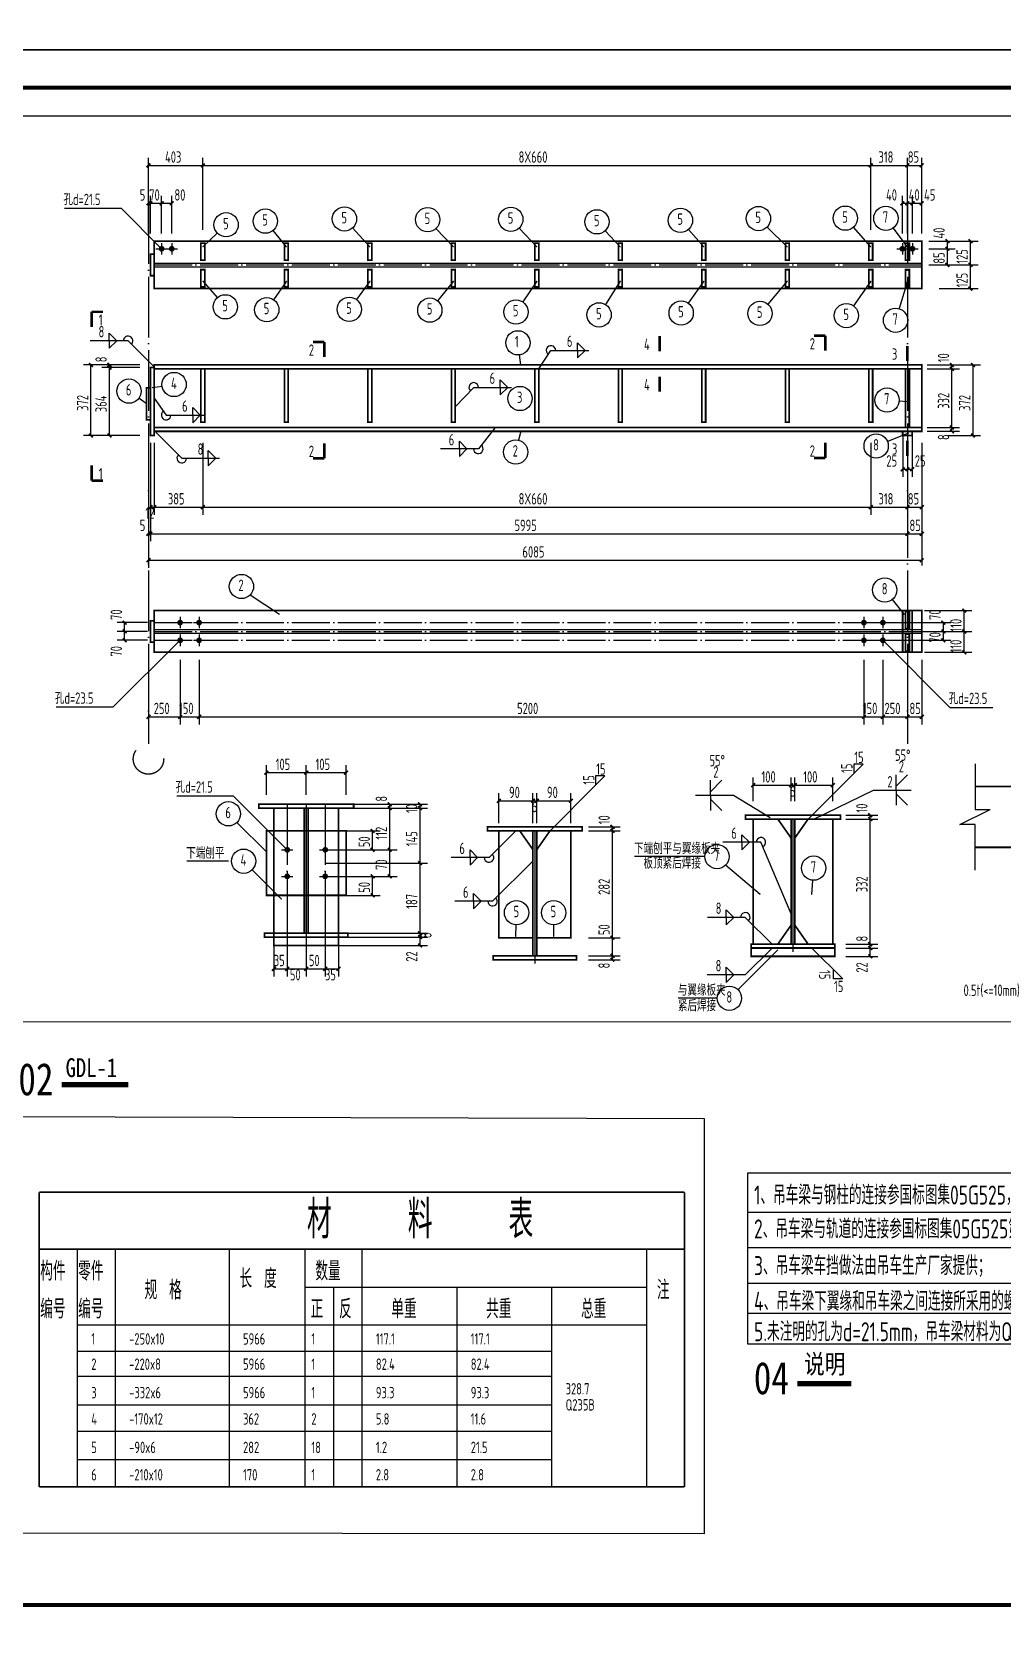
# Model space of a CAD drawing. Extents: x 10220221 to 10320221, y -710711 to -416711.
# Drawn here: x 10264371 to 10289937, y -584241 to -542241 of the extents above; entities that cross this region are included whole.
import ezdxf
from ezdxf.lldxf.tags import DXFTag

# ---------------------------------------------------------------- set-up
doc = ezdxf.new("R2010")
doc.units = 0
doc.header["$LTSCALE"] = 1000
doc.header["$MEASUREMENT"] = 0
for name, pattern in [('2', [5, 1.5, -1, 1.5, -1]), ('34', [0]), ('DOTE', [2.42, 2, -0.2, 0.02, -0.2])]:
    doc.linetypes.add(name, pattern=pattern)
doc.layers.get('0').update_dxf_attribs({"color": 2})
for name, color, linetype in [('10', 253, 'Continuous'), ('100', 4, 'Continuous'), ('320', 2, 'Continuous'), ('330', 253, '2'), ('DIM_SYMB', 3, 'Continuous'), ('DOTE', 1, 'DOTE'), ('PUB_TEXT', 7, 'Continuous'), ('PUB_TITLE', 4, 'Continuous'), ('尺寸标注', 253, 'Continuous'), ('焊缝标注', 253, 'Continuous'), ('编号标注', 253, 'Continuous'), ('螺栓孔标注', 253, 'Continuous'), ('附图框', 251, 'Continuous')]:
    doc.layers.add(name, color=color, linetype=linetype)
doc.styles.add('BIANHAO', font='SIMHEI.TTF', dxfattribs={"width": 0.8})
doc.styles.add('HZ', font='txt', dxfattribs={"width": 0.7, "height": 5, "bigfont": 'STF:宋体'})
doc.styles.add('TSSD', font='tssdeng.shx', dxfattribs={"width": 0.7, "height": 300, "bigfont": 'tssdchn.shx'})
doc.styles.add('TUMING', font='SimSun.ttf', dxfattribs={"width": 0.8, "height": 500})
tags = doc.linetypes.add('DASH', pattern=[0.35, 0.25, -0.1]).pattern_tags.tags
tags[6:7] = [DXFTag(74, 4), DXFTag(75, 0), DXFTag(340, '0'), DXFTag(46, 1.0), DXFTag(50, 0.0), DXFTag(44, 0.0), DXFTag(45, 0.0)]
tags[4:5] = [DXFTag(74, 4), DXFTag(75, 0), DXFTag(340, '0'), DXFTag(46, 1.0), DXFTag(50, 0.0), DXFTag(44, 0.0), DXFTag(45, 0.0)]

msp = doc.modelspace()

# ---------------------------------------------------------------- linework, layer by layer
at = {"linetype": 'ByBlock', "ltscale": 0.01}
for p, q in [((10283236, -572322), (10299176, -572322)), ((10283236, -576831), (10283236, -572322)), ((10283236, -573351), (10299176, -573351)), ((10283236, -574288), (10299176, -574288)), ((10283236, -575226), (10299176, -575226)), ((10299176, -576029), (10283236, -576029)), ((10299176, -576831), (10283236, -576831))]:
    msp.add_line(p, q, dxfattribs=at)
at = {"layer": '10', "color": 253, "linetype": 'ByBlock'}
for p, q in [((10279225, -562100), (10279473, -561852)), ((10279473, -561852), (10279225, -561852)), ((10279225, -561852), (10279225, -562100)), ((10284826, -562991), (10286026, -561791)), ((10286026, -561791), (10286273, -561544)), ((10286273, -561544), (10286026, -561544)), ((10286026, -561544), (10286026, -561791)), ((10278025, -563300), (10279225, -562100)), ((10284926, -566391), (10285739, -567204)), ((10285491, -567204), (10285491, -566957)), ((10285739, -567204), (10285491, -567204))]:
    msp.add_line(p, q, dxfattribs=at)
at = {"layer": '10', "const_width": 70}
for points in [[(10265944, -549621), (10265944, -550021)], [(10265944, -549621), (10266244, -549621)], [(10272077, -550415), (10271777, -550415)], [(10272077, -550415), (10272077, -550815)], [(10280910, -550262), (10280910, -550662)], [(10285276, -550249), (10284976, -550249)], [(10285276, -550249), (10285276, -550648)], [(10287442, -550521), (10287442, -550921)], [(10280910, -551729), (10280910, -551329)], [(10272077, -553484), (10272077, -553085)], [(10285276, -553474), (10285276, -553074)], [(10287442, -553421), (10287442, -553021)], [(10272077, -553484), (10271777, -553484)], [(10285276, -553474), (10284976, -553474)], [(10265944, -554070), (10265944, -553671)], [(10265944, -554070), (10266244, -554070)]]:
    msp.add_lwpolyline(points, dxfattribs=at)
at = {"layer": '100', "linetype": 'ByBlock'}
for p, q in [((10265566, -574328), (10265566, -575328)), ((10266566, -574328), (10266566, -575328)), ((10269566, -574328), (10269566, -575328)), ((10271566, -574328), (10271566, -575328)), ((10273066, -574328), (10273066, -575328)), ((10280566, -574328), (10280566, -575328)), ((10265566, -575328), (10265566, -576328)), ((10266566, -575328), (10266566, -576328)), ((10269566, -575328), (10269566, -576328)), ((10271566, -575328), (10280566, -575328)), ((10271566, -575328), (10271566, -576328)), ((10272316, -575328), (10272316, -576328)), ((10273066, -575328), (10273066, -576328)), ((10275566, -575328), (10275566, -576328)), ((10278066, -575328), (10278066, -576328)), ((10280566, -575328), (10280566, -576328)), ((10265566, -576328), (10265566, -580597)), ((10265566, -576328), (10280566, -576328)), ((10266566, -576328), (10266566, -580597)), ((10269566, -576328), (10269566, -580597)), ((10271566, -576328), (10271566, -580597)), ((10272316, -576328), (10272316, -580597)), ((10273066, -576328), (10273066, -580597)), ((10275566, -576328), (10275566, -580597)), ((10278066, -576328), (10278066, -580597)), ((10280566, -576328), (10280566, -580597)), ((10265566, -577015), (10278066, -577015)), ((10265566, -577681), (10278066, -577681)), ((10265566, -578431), (10278066, -578431)), ((10265566, -579125), (10278066, -579125)), ((10265566, -579875), (10278066, -579875))]:
    msp.add_line(p, q, dxfattribs=at)
at = {"layer": '100', "linetype": 'ByBlock', "const_width": 45}
for points in [[(10264566, -572828), (10281566, -572828)], [(10264566, -572828), (10264566, -574328)], [(10281566, -572828), (10281566, -574328)], [(10264566, -574328), (10281566, -574328)], [(10264566, -574328), (10264566, -575328)], [(10281566, -574328), (10281566, -575328)], [(10264566, -575328), (10264566, -576328)], [(10281566, -575328), (10281566, -576328)], [(10264566, -576328), (10264566, -580597)], [(10281566, -576328), (10281566, -580597)], [(10264566, -580597), (10281566, -580597)]]:
    msp.add_lwpolyline(points, dxfattribs=at)
at = {"layer": '320', "color": 253, "linetype": 'DASH', "ltscale": 0.5}
for p, q in [((10267594, -548334), (10287819, -548334)), ((10267594, -548434), (10287819, -548434)), ((10267594, -557996), (10287819, -557996)), ((10267594, -558096), (10287819, -558096))]:
    msp.add_line(p, q, dxfattribs=at)
at = {"layer": '320', "color": 253, "linetype": 'ByBlock'}
for p, q in [((10282106, -563981), (10280250, -563981)), ((10269550, -564103), (10268450, -564103)), ((10282432, -567715), (10281404, -567715))]:
    msp.add_line(p, q, dxfattribs=at)
at = {"layer": '320', "const_width": 45}
for points in [[(10267494, -548101), (10267594, -548101), (10267594, -548668), (10267494, -548668), (10267494, -548101)], [(10267594, -547759), (10287819, -547759), (10287819, -549009), (10267594, -549009), (10267594, -547759)], [(10268827, -547809), (10268927, -547809), (10268927, -548259), (10268827, -548259), (10268827, -547809)], [(10271027, -547809), (10271127, -547809), (10271127, -548259), (10271027, -548259), (10271027, -547809)], [(10273227, -547809), (10273327, -547809), (10273327, -548259), (10273227, -548259), (10273227, -547809)], [(10275427, -547809), (10275527, -547809), (10275527, -548259), (10275427, -548259), (10275427, -547809)], [(10277627, -547809), (10277727, -547809), (10277727, -548259), (10277627, -548259), (10277627, -547809)], [(10279826, -547809), (10279926, -547809), (10279926, -548259), (10279826, -548259), (10279826, -547809)], [(10282026, -547809), (10282126, -547809), (10282126, -548259), (10282026, -548259), (10282026, -547809)], [(10284226, -547809), (10284326, -547809), (10284326, -548259), (10284226, -548259), (10284226, -547809)], [(10286426, -547809), (10286526, -547809), (10286526, -548259), (10286426, -548259), (10286426, -547809)], [(10287392, -547809), (10287492, -547809), (10287492, -548259), (10287392, -548259), (10287392, -547809)], [(10268827, -548509), (10268927, -548509), (10268927, -548959), (10268827, -548959), (10268827, -548509)], [(10271027, -548509), (10271127, -548509), (10271127, -548959), (10271027, -548959), (10271027, -548509)], [(10273227, -548509), (10273327, -548509), (10273327, -548959), (10273227, -548959), (10273227, -548509)], [(10275427, -548509), (10275527, -548509), (10275527, -548959), (10275427, -548959), (10275427, -548509)], [(10277627, -548509), (10277727, -548509), (10277727, -548959), (10277627, -548959), (10277627, -548509)], [(10279826, -548509), (10279926, -548509), (10279926, -548959), (10279826, -548959), (10279826, -548509)], [(10282026, -548509), (10282126, -548509), (10282126, -548959), (10282026, -548959), (10282026, -548509)], [(10284226, -548509), (10284326, -548509), (10284326, -548959), (10284226, -548959), (10284226, -548509)], [(10286426, -548509), (10286526, -548509), (10286526, -548959), (10286426, -548959), (10286426, -548509)], [(10287392, -548509), (10287492, -548509), (10287492, -548959), (10287392, -548959), (10287392, -548509)], [(10267594, -551021), (10287819, -551021), (10287819, -551121), (10267594, -551121), (10267594, -551021)], [(10287819, -551021), (10287819, -552771)], [(10267494, -551091), (10267594, -551091), (10267594, -552881), (10267494, -552881), (10267494, -551091)], [(10268827, -551121), (10268927, -551121), (10268927, -552531), (10268827, -552531), (10268827, -551121)], [(10271027, -551121), (10271127, -551121), (10271127, -552531), (10271027, -552531), (10271027, -551121)], [(10273227, -551121), (10273327, -551121), (10273327, -552531), (10273227, -552531), (10273227, -551121)], [(10275427, -551121), (10275527, -551121), (10275527, -552531), (10275427, -552531), (10275427, -551121)], [(10277627, -551121), (10277727, -551121), (10277727, -552531), (10277627, -552531), (10277627, -551121)], [(10279826, -551121), (10279926, -551121), (10279926, -552531), (10279826, -552531), (10279826, -551121)], [(10282026, -551121), (10282126, -551121), (10282126, -552531), (10282026, -552531), (10282026, -551121)], [(10284226, -551121), (10284326, -551121), (10284326, -552531), (10284226, -552531), (10284226, -551121)], [(10286426, -551121), (10286526, -551121), (10286526, -552531), (10286426, -552531), (10286426, -551121)], [(10287392, -551121), (10287492, -551121), (10287492, -552671), (10287392, -552671), (10287392, -551121)], [(10267394, -551621), (10267494, -551621), (10267494, -552471), (10267394, -552471), (10267394, -551621)], [(10267594, -552671), (10287819, -552671), (10287819, -552771), (10267594, -552771), (10267594, -552671)], [(10287317, -552771), (10287567, -552771), (10287567, -552881), (10287317, -552881), (10287317, -552771)], [(10267494, -557763), (10267594, -557763), (10267594, -558330), (10267494, -558330), (10267494, -557763)], [(10267594, -557496), (10287819, -557496), (10287819, -558596), (10267594, -558596), (10267594, -557496)], [(10287317, -557496), (10287317, -558596)], [(10287392, -557521), (10287492, -557521), (10287492, -557971), (10287392, -557971), (10287392, -557521)], [(10287567, -557496), (10287567, -558596)], [(10287392, -558121), (10287492, -558121), (10287492, -558571), (10287392, -558571), (10287392, -558121)]]:
    msp.add_lwpolyline(points, dxfattribs=at)
at = {"layer": '320', "linetype": 'ByBlock', "const_width": 45}
for points in [[(10270350, -562603), (10272850, -562603), (10272850, -562703), (10270350, -562703), (10270350, -562603)], [(10270750, -562703), (10272450, -562703), (10272450, -566323), (10270750, -566323), (10270750, -562703)], [(10270750, -562703), (10272450, -562703)], [(10271550, -562703), (10271650, -562703), (10271650, -566003), (10271550, -566003), (10271550, -562703)], [(10276375, -563200), (10278875, -563200), (10278875, -563300), (10276375, -563300), (10276375, -563200)], [(10283176, -562891), (10285676, -562891), (10285676, -562991), (10283176, -562991), (10283176, -562891)], [(10283376, -562991), (10284026, -562991), (10284376, -563491), (10284376, -565791), (10284026, -566291), (10283376, -566291), (10283376, -562991)], [(10284376, -562991), (10284476, -562991), (10284476, -566291), (10284376, -566291), (10284376, -562991)], [(10284476, -563491), (10284826, -562991), (10285476, -562991), (10285476, -566291), (10284826, -566291), (10284476, -565791), (10284476, -563491)], [(10270550, -563303), (10272650, -563303), (10272650, -565003), (10270550, -565003), (10270550, -563303)], [(10270750, -563303), (10270750, -565003)], [(10272450, -563303), (10272450, -565003)], [(10276675, -563300), (10277225, -563300), (10277575, -563800), (10277575, -566120), (10276675, -566120), (10276675, -563300)], [(10277575, -563300), (10277675, -563300), (10277675, -566600), (10277575, -566600), (10277575, -563300)], [(10277675, -563800), (10278025, -563300), (10278575, -563300), (10278575, -566120), (10277675, -566120), (10277675, -563800)], [(10270500, -566003), (10272700, -566003), (10272700, -566103), (10270500, -566103), (10270500, -566003)], [(10276525, -566600), (10278725, -566600), (10278725, -566700), (10276525, -566700), (10276525, -566600)], [(10283326, -566291), (10285526, -566291), (10285526, -566391), (10283326, -566391), (10283326, -566291)], [(10283326, -566391), (10285526, -566391), (10285526, -566611), (10283326, -566611), (10283326, -566391)]]:
    msp.add_lwpolyline(points, dxfattribs=at)
at = {"layer": '330', "linetype": 'DOTE', "ltscale": 0.5}
for p, q in [((10267594, -548384), (10287819, -548384)), ((10267594, -557813), (10287819, -557813)), ((10267594, -558046), (10287819, -558046)), ((10267594, -558280), (10287819, -558280))]:
    msp.add_line(p, q, dxfattribs=at)
at = {"layer": '330', "linetype": 'ByBlock'}
for p, q in [((10289224, -561537), (10289224, -562737)), ((10271600, -562603), (10271600, -566103)), ((10288824, -563137), (10289624, -562737)), ((10289224, -562737), (10289624, -562737)), ((10284426, -562991), (10284426, -566491)), ((10289224, -563137), (10288824, -563137)), ((10289224, -564337), (10289224, -563137)), ((10277625, -563300), (10277625, -566800))]:
    msp.add_line(p, q, dxfattribs=at)
at = {"layer": '330', "color": 2, "linetype": 'ByBlock', "const_width": 45}
for points in [[(10289224, -562137), (10294111, -562137)], [(10289224, -563737), (10290257, -563737)]]:
    msp.add_lwpolyline(points, dxfattribs=at)
at = {"layer": '330'}
msp.add_circle((10267444, -561409), 400, dxfattribs=at)
at = {"layer": 'DIM_SYMB', "color": 3, "const_width": 143}
for points in [[(10265157, -569993), (10266911, -569993)], [(10284540, -577874), (10285964, -577874)]]:
    msp.add_lwpolyline(points, dxfattribs=at)
at = {"layer": 'DOTE', "ltscale": 0.8}
for p, q in [((10267444, -546760), (10267444, -561009)), ((10287442, -546760), (10287442, -561009)), ((10271100, -562603), (10271100, -566103)), ((10272100, -562603), (10272100, -566103))]:
    msp.add_line(p, q, dxfattribs=at)
at = {"layer": 'PUB_TITLE'}
for points in [[(10220221, -542711), (10320221, -542711), (10320221, -500711), (10220221, -500711)], [(10220221, -584711), (10320221, -584711), (10320221, -542711), (10220221, -542711)]]:
    msp.add_lwpolyline(points, close=True, dxfattribs=at)
at = {"layer": 'PUB_TITLE', "const_width": 100}
msp.add_lwpolyline([(10222721, -583711), (10319221, -583711), (10319221, -543711), (10222721, -543711)], close=True, dxfattribs=at)
at = {"layer": '尺寸标注'}
for p, q in [((10267444, -547459), (10267444, -545560)), ((10268877, -547459), (10268877, -545560)), ((10268877, -547459), (10268877, -545560)), ((10286476, -547459), (10286476, -545560)), ((10286476, -547459), (10286476, -545560)), ((10287442, -547459), (10287442, -545560)), ((10287442, -547459), (10287442, -545560)), ((10287819, -547459), (10287819, -545560)), ((10287819, -547459), (10287819, -545560)), ((10267444, -545760), (10268877, -545760)), ((10268877, -545760), (10286476, -545760)), ((10286476, -545760), (10287442, -545760)), ((10287442, -545760), (10287819, -545760)), ((10267444, -547559), (10267444, -546560)), ((10267444, -546760), (10267494, -546760)), ((10267494, -547559), (10267494, -546560)), ((10267494, -547559), (10267494, -546560)), ((10267494, -546760), (10267791, -546760)), ((10267791, -547559), (10267791, -546560)), ((10267791, -547559), (10267791, -546560)), ((10267791, -546760), (10268058, -546760)), ((10268058, -547559), (10268058, -546560)), ((10287309, -547559), (10287309, -546560)), ((10287309, -546760), (10287576, -546760)), ((10287442, -547559), (10287442, -546560)), ((10287442, -547559), (10287442, -546560)), ((10287442, -546760), (10287819, -546760)), ((10287576, -547559), (10287576, -546560)), ((10287576, -547559), (10287576, -546560)), ((10287576, -546760), (10287736, -546760)), ((10287819, -547559), (10287819, -546560)), ((10287819, -547559), (10287819, -546560)), ((10288005, -547759), (10288696, -547759)), ((10288005, -547959), (10288696, -547959)), ((10288275, -547759), (10289303, -547759)), ((10288496, -547959), (10288496, -547759)), ((10288496, -548384), (10288496, -547959)), ((10289103, -548384), (10289103, -547759)), ((10288005, -548384), (10288696, -548384)), ((10288275, -548384), (10289303, -548384)), ((10289103, -549009), (10289103, -548384)), ((10288275, -549009), (10289303, -549009)), ((10266834, -551021), (10265729, -551021)), ((10265929, -552881), (10265929, -551021)), ((10267215, -551021), (10266215, -551021)), ((10266415, -551091), (10266415, -551021)), ((10287964, -551021), (10288814, -551021)), ((10288501, -551021), (10289370, -551021)), ((10288614, -551121), (10288614, -551021)), ((10289170, -552881), (10289170, -551021)), ((10267215, -551091), (10266215, -551091)), ((10266415, -552881), (10266415, -551091)), ((10287964, -551121), (10288814, -551121)), ((10288614, -552671), (10288614, -551121)), ((10287964, -552671), (10288814, -552671)), ((10288614, -552771), (10288614, -552671)), ((10266834, -552881), (10265729, -552881)), ((10267215, -552881), (10266215, -552881)), ((10267494, -553071), (10267494, -554970)), ((10267594, -553071), (10267594, -554970)), ((10267594, -553071), (10267594, -554970)), ((10268877, -553071), (10268877, -554970)), ((10268877, -553071), (10268877, -554970)), ((10286476, -553071), (10286476, -554970)), ((10286476, -553071), (10286476, -554970)), ((10287317, -552771), (10287317, -553971)), ((10287442, -552771), (10287442, -553971)), ((10287442, -552771), (10287442, -553971)), ((10287442, -553071), (10287442, -554970)), ((10287442, -553071), (10287442, -554970)), ((10287567, -552771), (10287567, -553971)), ((10287819, -553071), (10287819, -554970)), ((10287819, -553071), (10287819, -556305)), ((10287964, -552771), (10288814, -552771)), ((10288501, -552881), (10289370, -552881)), ((10267444, -553771), (10267444, -555670)), ((10267494, -553771), (10267494, -555670)), ((10267494, -553771), (10267494, -555670)), ((10287317, -553771), (10287442, -553771)), ((10287442, -553771), (10287442, -555670)), ((10287442, -553771), (10287442, -555670)), ((10287442, -553771), (10287567, -553771)), ((10267444, -554470), (10267444, -556370)), ((10267494, -554770), (10267594, -554770)), ((10267594, -554770), (10268877, -554770)), ((10268877, -554770), (10286476, -554770)), ((10286476, -554770), (10287442, -554770)), ((10287442, -554770), (10287819, -554770)), ((10267444, -555470), (10267494, -555470)), ((10267494, -555470), (10287442, -555470)), ((10287442, -555470), (10287819, -555470)), ((10267444, -556170), (10287819, -556170)), ((10287892, -557496), (10289140, -557496)), ((10288940, -558046), (10288940, -557496)), ((10267422, -557813), (10266616, -557813)), ((10267422, -558046), (10266616, -558046)), ((10266816, -558046), (10266816, -557813)), ((10266816, -558280), (10266816, -558046)), ((10287691, -557813), (10288589, -557813)), ((10287691, -558046), (10288589, -558046)), ((10287892, -558046), (10289140, -558046)), ((10288389, -558046), (10288389, -557813)), ((10288389, -558280), (10288389, -558046)), ((10288940, -558596), (10288940, -558046)), ((10267422, -558280), (10266616, -558280)), ((10287691, -558280), (10288589, -558280)), ((10287892, -558596), (10289140, -558596)), ((10267444, -558796), (10267444, -560496)), ((10268277, -558796), (10268277, -560496)), ((10268277, -558796), (10268277, -560496)), ((10268777, -558796), (10268777, -560496)), ((10268777, -558796), (10268777, -560496)), ((10286296, -558796), (10286296, -560496)), ((10286296, -558796), (10286296, -560496)), ((10286796, -558796), (10286796, -560496)), ((10286796, -558796), (10286796, -560496)), ((10287442, -558796), (10287442, -560496)), ((10287442, -558796), (10287442, -560496)), ((10287818, -558796), (10287818, -560496)), ((10267444, -560296), (10268277, -560296)), ((10268277, -560296), (10268777, -560296)), ((10268777, -560296), (10286296, -560296)), ((10286296, -560296), (10286796, -560296)), ((10286796, -560296), (10287442, -560296)), ((10287442, -560296), (10287818, -560296))]:
    msp.add_line(p, q, dxfattribs=at)
at = {"layer": '尺寸标注', "linetype": 'ByBlock'}
for p, q in [((10270550, -562356), (10270550, -561569)), ((10270550, -561769), (10271600, -561769)), ((10271600, -562356), (10271600, -561569)), ((10271600, -561769), (10272650, -561769)), ((10272650, -562356), (10272650, -561569)), ((10283376, -562521), (10283376, -561900)), ((10284376, -562521), (10284376, -561900)), ((10284476, -562521), (10284476, -561900)), ((10285476, -562521), (10285476, -561900)), ((10276675, -563100), (10276675, -562309)), ((10277575, -563100), (10277575, -562309)), ((10277675, -563100), (10277675, -562309)), ((10278575, -563100), (10278575, -562309)), ((10283376, -562100), (10284376, -562100)), ((10284376, -562100), (10284476, -562100)), ((10284476, -562100), (10285476, -562100)), ((10272100, -562603), (10274000, -562603)), ((10272100, -562603), (10274800, -562603)), ((10272100, -562703), (10274000, -562703)), ((10272100, -562703), (10274000, -562703)), ((10272100, -562703), (10274800, -562703)), ((10272100, -562703), (10274800, -562703)), ((10273800, -562703), (10273800, -562603)), ((10273800, -563803), (10273800, -562703)), ((10274600, -562703), (10274600, -562603)), ((10274600, -564153), (10274600, -562703)), ((10276675, -562509), (10277575, -562509)), ((10277575, -562509), (10277675, -562509)), ((10277675, -562509), (10278575, -562509)), ((10279040, -563200), (10279870, -563200)), ((10279670, -563300), (10279670, -563200)), ((10285821, -562891), (10286662, -562891)), ((10285821, -562991), (10286662, -562991)), ((10286462, -562991), (10286462, -562891)), ((10286462, -566291), (10286462, -562991)), ((10272650, -563303), (10273550, -563303)), ((10273350, -563803), (10273350, -563303)), ((10279040, -563300), (10279870, -563300)), ((10279670, -566120), (10279670, -563300)), ((10272100, -563803), (10274000, -563803)), ((10272100, -563803), (10274000, -563803)), ((10272650, -563803), (10273550, -563803)), ((10273800, -564503), (10273800, -563803)), ((10272100, -564153), (10274800, -564153)), ((10272100, -564153), (10274800, -564153)), ((10274600, -566003), (10274600, -564153)), ((10272100, -564503), (10274000, -564503)), ((10272650, -564503), (10273550, -564503)), ((10273350, -565003), (10273350, -564503)), ((10272650, -565003), (10273550, -565003)), ((10270750, -565983), (10270750, -567141)), ((10271100, -565983), (10271100, -567141)), ((10271100, -565983), (10271100, -567141)), ((10271600, -565983), (10271600, -567141)), ((10271600, -565983), (10271600, -567141)), ((10272100, -565983), (10272100, -567141)), ((10272100, -565983), (10272100, -567141)), ((10272100, -566003), (10274800, -566003)), ((10272100, -566003), (10274800, -566003)), ((10272100, -566103), (10274800, -566103)), ((10272100, -566103), (10274800, -566103)), ((10272450, -565983), (10272450, -567141)), ((10274600, -566103), (10274600, -566003)), ((10274600, -566323), (10274600, -566103)), ((10279040, -566120), (10279870, -566120)), ((10279670, -566600), (10279670, -566120)), ((10272100, -566323), (10274800, -566323)), ((10285821, -566291), (10286662, -566291)), ((10285821, -566391), (10286662, -566391)), ((10286462, -566391), (10286462, -566291)), ((10286462, -566611), (10286462, -566391)), ((10270750, -566941), (10271100, -566941)), ((10271100, -566941), (10271600, -566941)), ((10271600, -566941), (10272100, -566941)), ((10272100, -566941), (10272450, -566941)), ((10279040, -566600), (10279870, -566600)), ((10279040, -566700), (10279870, -566700)), ((10279670, -566700), (10279670, -566600)), ((10285821, -566611), (10286662, -566611))]:
    msp.add_line(p, q, dxfattribs=at)
at = {"layer": '尺寸标注', "const_width": 45}
for points in [[(10267394, -545810), (10267494, -545710)], [(10268827, -545810), (10268927, -545710)], [(10268827, -545810), (10268927, -545710)], [(10286426, -545810), (10286526, -545710)], [(10286426, -545810), (10286526, -545710)], [(10287392, -545810), (10287492, -545710)], [(10287392, -545810), (10287492, -545710)], [(10287769, -545810), (10287869, -545710)], [(10287769, -545810), (10287869, -545710)], [(10267394, -546810), (10267494, -546710)], [(10267444, -546810), (10267544, -546710)], [(10267444, -546810), (10267544, -546710)], [(10267741, -546810), (10267841, -546710)], [(10267741, -546810), (10267841, -546710)], [(10268008, -546810), (10268108, -546710)], [(10287259, -546810), (10287359, -546710)], [(10287392, -546810), (10287492, -546710)], [(10287392, -546810), (10287492, -546710)], [(10287526, -546810), (10287626, -546710)], [(10287526, -546810), (10287626, -546710)], [(10287769, -546810), (10287869, -546710)], [(10287769, -546810), (10287869, -546710)], [(10288446, -547709), (10288546, -547809)], [(10288446, -547909), (10288546, -548009)], [(10289053, -547709), (10289153, -547809)], [(10288446, -548334), (10288546, -548434)], [(10289053, -548334), (10289153, -548434)], [(10289053, -548959), (10289153, -549059)], [(10265879, -550971), (10265979, -551071)], [(10266365, -550971), (10266465, -551071)], [(10266365, -551041), (10266465, -551141)], [(10288564, -550971), (10288664, -551071)], [(10289120, -550971), (10289220, -551071)], [(10288564, -551071), (10288664, -551171)], [(10288564, -552621), (10288664, -552721)], [(10288564, -552721), (10288664, -552821)], [(10265879, -552831), (10265979, -552931)], [(10266365, -552831), (10266465, -552931)], [(10289120, -552831), (10289220, -552931)], [(10287267, -553821), (10287367, -553721)], [(10287392, -553821), (10287492, -553721)], [(10287392, -553821), (10287492, -553721)], [(10287517, -553821), (10287617, -553721)], [(10267444, -554820), (10267544, -554720)], [(10267544, -554820), (10267644, -554720)], [(10267544, -554820), (10267644, -554720)], [(10268827, -554820), (10268927, -554720)], [(10268827, -554820), (10268927, -554720)], [(10286426, -554820), (10286526, -554720)], [(10286426, -554820), (10286526, -554720)], [(10287392, -554820), (10287492, -554720)], [(10287392, -554820), (10287492, -554720)], [(10287769, -554820), (10287869, -554720)], [(10287769, -554820), (10287869, -554720)], [(10267394, -555520), (10267494, -555420)], [(10267444, -555520), (10267544, -555420)], [(10267444, -555520), (10267544, -555420)], [(10287392, -555520), (10287492, -555420)], [(10287392, -555520), (10287492, -555420)], [(10287770, -555520), (10287870, -555420)], [(10267394, -556220), (10267494, -556120)], [(10287770, -556220), (10287870, -556120)], [(10266766, -557763), (10266866, -557863)], [(10288339, -557763), (10288439, -557863)], [(10288890, -557446), (10288990, -557546)], [(10266766, -557996), (10266866, -558096)], [(10288339, -557996), (10288439, -558096)], [(10288890, -557996), (10288990, -558096)], [(10266766, -558230), (10266866, -558330)], [(10288339, -558230), (10288439, -558330)], [(10288890, -558546), (10288990, -558646)], [(10267394, -560346), (10267494, -560246)], [(10268228, -560346), (10268327, -560246)], [(10268228, -560346), (10268327, -560246)], [(10268727, -560346), (10268827, -560246)], [(10268727, -560346), (10268827, -560246)], [(10286246, -560346), (10286346, -560246)], [(10286246, -560346), (10286346, -560246)], [(10286746, -560346), (10286846, -560246)], [(10286746, -560346), (10286846, -560246)], [(10287392, -560346), (10287492, -560246)], [(10287392, -560346), (10287492, -560246)], [(10287768, -560346), (10287868, -560246)]]:
    msp.add_lwpolyline(points, dxfattribs=at)
at = {"layer": '尺寸标注', "linetype": 'ByBlock', "const_width": 45}
for points in [[(10270500, -561819), (10270600, -561719)], [(10271550, -561819), (10271650, -561719)], [(10272600, -561819), (10272700, -561719)], [(10283326, -562150), (10283426, -562050)], [(10284326, -562150), (10284426, -562050)], [(10284426, -562150), (10284526, -562050)], [(10285426, -562150), (10285526, -562050)], [(10273750, -562553), (10273850, -562653)], [(10273750, -562653), (10273850, -562753)], [(10273750, -562653), (10273850, -562753)], [(10274550, -562553), (10274650, -562653)], [(10274550, -562653), (10274650, -562753)], [(10274550, -562653), (10274650, -562753)], [(10276625, -562559), (10276725, -562459)], [(10277525, -562559), (10277625, -562459)], [(10277625, -562559), (10277725, -562459)], [(10278525, -562559), (10278625, -562459)], [(10279620, -563150), (10279720, -563250)], [(10286412, -562841), (10286512, -562941)], [(10286412, -562941), (10286512, -563041)], [(10273300, -563253), (10273400, -563353)], [(10279620, -563250), (10279720, -563350)], [(10273300, -563753), (10273400, -563853)], [(10273750, -563753), (10273850, -563853)], [(10273750, -563753), (10273850, -563853)], [(10273300, -564453), (10273400, -564553)], [(10273750, -564453), (10273850, -564553)], [(10274550, -564103), (10274650, -564203)], [(10274550, -564103), (10274650, -564203)], [(10273300, -564953), (10273400, -565053)], [(10274550, -565953), (10274650, -566053)], [(10274550, -565953), (10274650, -566053)], [(10274550, -566053), (10274650, -566153)], [(10274550, -566053), (10274650, -566153)], [(10279620, -566070), (10279720, -566170)], [(10274550, -566273), (10274650, -566373)], [(10279620, -566550), (10279720, -566650)], [(10286412, -566241), (10286512, -566341)], [(10286412, -566341), (10286512, -566441)], [(10286412, -566561), (10286512, -566661)], [(10270700, -566991), (10270800, -566891)], [(10271050, -566991), (10271150, -566891)], [(10271050, -566991), (10271150, -566891)], [(10271550, -566991), (10271650, -566891)], [(10271550, -566991), (10271650, -566891)], [(10272050, -566991), (10272150, -566891)], [(10272050, -566991), (10272150, -566891)], [(10272400, -566991), (10272500, -566891)], [(10279620, -566650), (10279720, -566750)]]:
    msp.add_lwpolyline(points, dxfattribs=at)
at = {"layer": '焊缝标注'}
for p, q in [((10266608, -550383), (10266408, -550183)), ((10266408, -550383), (10266408, -550183)), ((10266908, -550383), (10265908, -550383)), ((10266608, -550383), (10266408, -550583)), ((10266408, -550383), (10266408, -550583)), ((10267614, -551091), (10266908, -550383)), ((10278749, -550437), (10278949, -550637)), ((10278749, -550637), (10278749, -550437)), ((10277728, -551121), (10278049, -550637)), ((10278049, -550637), (10279049, -550637)), ((10278749, -550837), (10278949, -550637)), ((10278749, -550637), (10278749, -550837)), ((10276713, -551412), (10276913, -551612)), ((10276713, -551612), (10276713, -551412)), ((10275528, -552121), (10276013, -551612)), ((10276013, -551612), (10277013, -551612)), ((10276713, -551812), (10276913, -551612)), ((10276713, -551612), (10276713, -551812)), ((10267594, -551896), (10267910, -552347)), ((10268610, -552147), (10268810, -552347)), ((10268610, -552347), (10268610, -552147)), ((10267910, -552347), (10268910, -552347)), ((10268610, -552547), (10268810, -552347)), ((10268610, -552347), (10268610, -552547)), ((10276578, -552671), (10276136, -553232)), ((10267614, -552771), (10268319, -553480)), ((10275836, -553232), (10275636, -553032)), ((10275636, -553232), (10275636, -553032)), ((10268319, -553480), (10269319, -553480)), ((10269019, -553280), (10269219, -553480)), ((10269019, -553480), (10269019, -553280)), ((10269019, -553680), (10269219, -553480)), ((10269019, -553480), (10269019, -553680)), ((10276136, -553232), (10275136, -553232)), ((10275836, -553232), (10275636, -553432)), ((10275636, -553232), (10275636, -553432))]:
    msp.add_line(p, q, dxfattribs=at)
at = {"layer": '焊缝标注', "linetype": 'ByBlock'}
for p, q in [((10287145, -562228), (10287145, -561828)), ((10287145, -562128), (10287445, -561828)), ((10282856, -562370), (10281856, -562370)), ((10282256, -562370), (10282256, -561970)), ((10282256, -562270), (10282556, -561970)), ((10282256, -562370), (10282256, -562770)), ((10283821, -562958), (10282856, -562370)), ((10284976, -562991), (10286545, -562228)), ((10286545, -562228), (10287545, -562228)), ((10287145, -562228), (10287145, -562628)), ((10287145, -562328), (10287445, -562628)), ((10282256, -562470), (10282556, -562770)), ((10277125, -563300), (10276417, -564005)), ((10283582, -563604), (10282582, -563604)), ((10283282, -563604), (10283082, -563404)), ((10283082, -563604), (10283082, -563404)), ((10283282, -563604), (10283082, -563804)), ((10283082, -563604), (10283082, -563804)), ((10284376, -565491), (10283582, -563604)), ((10276417, -564005), (10275417, -564005)), ((10276117, -564005), (10275917, -563805)), ((10275917, -564005), (10275917, -563805)), ((10276117, -564005), (10275917, -564205)), ((10275917, -564005), (10275917, -564205)), ((10277575, -564100), (10276512, -565158)), ((10276512, -565158), (10275512, -565158)), ((10276212, -565158), (10276012, -564958)), ((10276012, -565158), (10276012, -564958)), ((10276212, -565158), (10276012, -565358)), ((10276012, -565158), (10276012, -565358)), ((10283170, -565583), (10282170, -565583)), ((10282870, -565583), (10282670, -565383)), ((10282670, -565583), (10282670, -565383)), ((10282870, -565583), (10282670, -565783)), ((10282670, -565583), (10282670, -565783)), ((10283876, -566291), (10283170, -565583)), ((10283876, -566391), (10283167, -567097)), ((10282867, -567097), (10282667, -566897)), ((10282667, -567097), (10282667, -566897)), ((10283167, -567097), (10282167, -567097)), ((10282867, -567097), (10282667, -567297)), ((10282667, -567097), (10282667, -567297))]:
    msp.add_line(p, q, dxfattribs=at)
at = {"layer": '焊缝标注', "const_width": 75}
for points in [[(10267828, -547959, 1), (10267753, -547959, 1), (10267828, -547959, 1)], [(10267828, -547959, 1), (10267753, -547959, 1), (10267828, -547959, 1)], [(10268095, -547959, 1), (10268020, -547959, 1), (10268095, -547959, 1)], [(10268095, -547959, 1), (10268020, -547959, 1), (10268095, -547959, 1)], [(10287346, -547959, 1), (10287271, -547959, 1), (10287346, -547959, 1)], [(10287346, -547959, 1), (10287271, -547959, 1), (10287346, -547959, 1)], [(10287613, -547959, 1), (10287538, -547959, 1), (10287613, -547959, 1)], [(10287613, -547959, 1), (10287538, -547959, 1), (10287613, -547959, 1)], [(10268315, -557813, 1), (10268240, -557813, 1), (10268315, -557813, 1)], [(10268315, -557813, 1), (10268240, -557813, 1), (10268315, -557813, 1)], [(10268815, -557813, 1), (10268740, -557813, 1), (10268815, -557813, 1)], [(10268815, -557813, 1), (10268740, -557813, 1), (10268815, -557813, 1)], [(10286333, -557813, 1), (10286258, -557813, 1), (10286333, -557813, 1)], [(10286333, -557813, 1), (10286258, -557813, 1), (10286333, -557813, 1)], [(10286833, -557813, 1), (10286758, -557813, 1), (10286833, -557813, 1)], [(10286833, -557813, 1), (10286758, -557813, 1), (10286833, -557813, 1)], [(10268315, -558280, 1), (10268240, -558280, 1), (10268315, -558280, 1)], [(10268315, -558280, 1), (10268240, -558280, 1), (10268315, -558280, 1)], [(10268815, -558280, 1), (10268740, -558280, 1), (10268815, -558280, 1)], [(10268815, -558280, 1), (10268740, -558280, 1), (10268815, -558280, 1)], [(10286333, -558280, 1), (10286258, -558280, 1), (10286333, -558280, 1)], [(10286333, -558280, 1), (10286258, -558280, 1), (10286333, -558280, 1)], [(10286833, -558280, 1), (10286758, -558280, 1), (10286833, -558280, 1)], [(10286833, -558280, 1), (10286758, -558280, 1), (10286833, -558280, 1)]]:
    msp.add_lwpolyline(points, format="xyb", dxfattribs=at)
at = {"layer": '焊缝标注', "linetype": 'ByBlock', "const_width": 75}
for points in [[(10271138, -563803, 1), (10271063, -563803, 1), (10271138, -563803, 1)], [(10271138, -563803, 1), (10271063, -563803, 1), (10271138, -563803, 1)], [(10272138, -563803, 1), (10272063, -563803, 1), (10272138, -563803, 1)], [(10272138, -563803, 1), (10272063, -563803, 1), (10272138, -563803, 1)], [(10271138, -564503, 1), (10271063, -564503, 1), (10271138, -564503, 1)], [(10271138, -564503, 1), (10271063, -564503, 1), (10271138, -564503, 1)], [(10272138, -564503, 1), (10272063, -564503, 1), (10272138, -564503, 1)], [(10272138, -564503, 1), (10272063, -564503, 1), (10272138, -564503, 1)]]:
    msp.add_lwpolyline(points, format="xyb", dxfattribs=at)
at = {"layer": '焊缝标注'}
for centre, start, end in [((10266908, -550383), 314.9316, 180), ((10278049, -550637), 0, 236.4491), ((10276013, -551612), 0, 226.3846), ((10267910, -552347), 124.9618, 0), ((10276136, -553232), 180, 51.7579), ((10268319, -553480), 134.8403, 0)]:
    msp.add_arc(centre, 125, start, end, dxfattribs=at)
at = {"layer": '焊缝标注', "linetype": 'ByBlock'}
for centre, start, end in [((10283582, -563604), 292.8222, 180), ((10276417, -564005), 180, 44.8859), ((10276512, -565158), 180, 44.8859), ((10283170, -565583), 314.9315, 180)]:
    msp.add_arc(centre, 125, start, end, dxfattribs=at)
at = {"layer": '焊缝标注'}
for points in [[(10267614, -551091), (10267554, -551009), (10267533, -551031)], [(10277728, -551121), (10277796, -551046), (10277771, -551029)], [(10267594, -551896), (10267639, -551986), (10267664, -551969)], [(10275528, -552121), (10275608, -552059), (10275587, -552038)], [(10276578, -552671), (10276505, -552740), (10276528, -552758)], [(10267614, -552771), (10267674, -552852), (10267695, -552831)]]:
    msp.add_solid(points, dxfattribs=at)
at = {"layer": '焊缝标注', "linetype": 'ByBlock'}
for points in [[(10283821, -562958), (10283765, -562909), (10283751, -562929)], [(10284976, -562991), (10285074, -562954), (10285058, -562934)], [(10277125, -563300), (10277044, -563360), (10277065, -563381)], [(10277575, -564100), (10277494, -564160), (10277515, -564181)], [(10284376, -565491), (10284351, -565393), (10284323, -565405)], [(10283876, -566291), (10283816, -566210), (10283795, -566231)], [(10283876, -566391), (10283795, -566451), (10283816, -566472)]]:
    msp.add_solid(points, dxfattribs=at)
at = {"layer": '编号标注'}
for p, q in [((10268877, -547909), (10269258, -547547)), ((10271077, -547909), (10270725, -547478)), ((10273277, -547909), (10272823, -547409)), ((10275477, -547909), (10275019, -547424)), ((10277677, -547909), (10277210, -547414)), ((10279876, -547909), (10279478, -547483)), ((10282076, -547909), (10281672, -547451)), ((10284276, -547909), (10283745, -547387)), ((10286476, -547909), (10286018, -547392)), ((10287442, -547909), (10287067, -547410)), ((10267641, -547959), (10267941, -547959)), ((10267791, -547809), (10267791, -548109)), ((10267908, -547959), (10268208, -547959)), ((10268058, -547809), (10268058, -548109)), ((10287159, -547959), (10287459, -547959)), ((10287309, -547809), (10287309, -548109)), ((10287426, -547959), (10287726, -547959)), ((10287576, -547809), (10287576, -548109)), ((10268877, -548809), (10269260, -549248)), ((10271077, -548809), (10270742, -549302)), ((10273277, -548809), (10272922, -549298)), ((10275477, -548809), (10275059, -549327)), ((10277677, -548809), (10277305, -549359)), ((10279876, -548809), (10279488, -549430)), ((10282076, -548809), (10281665, -549392)), ((10284276, -548809), (10283762, -549418)), ((10286476, -548809), (10286019, -549459)), ((10287442, -548809), (10287222, -549537)), ((10277252, -551021), (10277218, -550755)), ((10267544, -551616), (10267802, -551581)), ((10267394, -552046), (10267189, -551898)), ((10287442, -551996), (10287224, -551976)), ((10277252, -552771), (10277195, -553006)), ((10287467, -552821), (10286917, -553040)), ((10270894, -557596), (10270120, -557087)), ((10287367, -557596), (10287047, -557201)), ((10268277, -557663), (10268277, -557963)), ((10268777, -557663), (10268777, -557963)), ((10286296, -557663), (10286296, -557963)), ((10286796, -557663), (10286796, -557963)), ((10268128, -557813), (10268427, -557813)), ((10268277, -558130), (10268277, -558430)), ((10268627, -557813), (10268927, -557813)), ((10268777, -558130), (10268777, -558430)), ((10286146, -557813), (10286446, -557813)), ((10286296, -558130), (10286296, -558430)), ((10286646, -557813), (10286946, -557813)), ((10286796, -558130), (10286796, -558430)), ((10268128, -558280), (10268427, -558280)), ((10268627, -558280), (10268927, -558280)), ((10286146, -558280), (10286446, -558280)), ((10286646, -558280), (10286946, -558280))]:
    msp.add_line(p, q, dxfattribs=at)
at = {"layer": '编号标注', "linetype": 'ByBlock'}
for p, q in [((10270550, -563853), (10269776, -563080)), ((10270950, -563803), (10271250, -563803)), ((10271100, -563653), (10271100, -563953)), ((10271950, -563803), (10272250, -563803)), ((10272100, -563653), (10272100, -563953)), ((10270950, -565103), (10270176, -564330)), ((10271100, -564353), (10271100, -564653)), ((10272100, -564353), (10272100, -564653)), ((10283560, -564981), (10282652, -564208)), ((10270950, -564503), (10271250, -564503)), ((10271950, -564503), (10272250, -564503)), ((10284926, -564981), (10284952, -564604)), ((10277125, -566090), (10277133, -565781)), ((10278125, -566090), (10278122, -565781)), ((10284026, -566441), (10282979, -567489))]:
    msp.add_line(p, q, dxfattribs=at)
at = {"layer": '编号标注', "const_width": 10}
for points in [[(10268882, -547909, 1), (10268872, -547909, 1), (10268882, -547909, 1)], [(10271082, -547909, 1), (10271072, -547909, 1), (10271082, -547909, 1)], [(10273282, -547909, 1), (10273272, -547909, 1), (10273282, -547909, 1)], [(10275482, -547909, 1), (10275472, -547909, 1), (10275482, -547909, 1)], [(10277682, -547909, 1), (10277672, -547909, 1), (10277682, -547909, 1)], [(10279881, -547909, 1), (10279871, -547909, 1), (10279881, -547909, 1)], [(10282081, -547909, 1), (10282071, -547909, 1), (10282081, -547909, 1)], [(10284281, -547909, 1), (10284271, -547909, 1), (10284281, -547909, 1)], [(10286481, -547909, 1), (10286471, -547909, 1), (10286481, -547909, 1)], [(10287447, -547909, 1), (10287437, -547909, 1), (10287447, -547909, 1)], [(10268882, -548809, 1), (10268872, -548809, 1), (10268882, -548809, 1)], [(10271082, -548809, 1), (10271072, -548809, 1), (10271082, -548809, 1)], [(10273282, -548809, 1), (10273272, -548809, 1), (10273282, -548809, 1)], [(10275482, -548809, 1), (10275472, -548809, 1), (10275482, -548809, 1)], [(10277682, -548809, 1), (10277672, -548809, 1), (10277682, -548809, 1)], [(10279881, -548809, 1), (10279871, -548809, 1), (10279881, -548809, 1)], [(10282081, -548809, 1), (10282071, -548809, 1), (10282081, -548809, 1)], [(10284281, -548809, 1), (10284271, -548809, 1), (10284281, -548809, 1)], [(10286481, -548809, 1), (10286471, -548809, 1), (10286481, -548809, 1)], [(10287447, -548809, 1), (10287437, -548809, 1), (10287447, -548809, 1)], [(10277257, -551021, 1), (10277247, -551021, 1), (10277257, -551021, 1)], [(10267549, -551616, 1), (10267539, -551616, 1), (10267549, -551616, 1)], [(10267399, -552046, 1), (10267389, -552046, 1), (10267399, -552046, 1)], [(10287447, -551996, 1), (10287437, -551996, 1), (10287447, -551996, 1)], [(10277257, -552771, 1), (10277247, -552771, 1), (10277257, -552771, 1)], [(10287472, -552821, 1), (10287462, -552821, 1), (10287472, -552821, 1)], [(10270899, -557596, 1), (10270889, -557596, 1), (10270899, -557596, 1)], [(10287372, -557596, 1), (10287362, -557596, 1), (10287372, -557596, 1)]]:
    msp.add_lwpolyline(points, format="xyb", dxfattribs=at)
at = {"layer": '编号标注', "linetype": 'ByBlock', "const_width": 10}
for points in [[(10270555, -563853, 1), (10270545, -563853, 1), (10270555, -563853, 1)], [(10270955, -565103, 1), (10270945, -565103, 1), (10270955, -565103, 1)], [(10283565, -564981, 1), (10283555, -564981, 1), (10283565, -564981, 1)], [(10284931, -564981, 1), (10284921, -564981, 1), (10284931, -564981, 1)], [(10277130, -566090, 1), (10277120, -566090, 1), (10277130, -566090, 1)], [(10278130, -566090, 1), (10278120, -566090, 1), (10278130, -566090, 1)], [(10284031, -566441, 1), (10284021, -566441, 1), (10284031, -566441, 1)]]:
    msp.add_lwpolyline(points, format="xyb", dxfattribs=at)
at = {"layer": '编号标注'}
for centre in [(10285806, -547152), (10286874, -547155), (10269490, -547326), (10270523, -547230), (10272608, -547172), (10274800, -547191), (10276991, -547181), (10279260, -547249), (10281461, -547210), (10283517, -547162), (10269470, -549489), (10270561, -549566), (10272734, -549556), (10274858, -549576), (10277126, -549624), (10281480, -549653), (10283556, -549663), (10279318, -549701), (10285834, -549720), (10287129, -549843), (10277178, -550438), (10266929, -551711), (10268119, -551537), (10277235, -551906), (10286906, -551947), (10277121, -553317), (10286619, -553158), (10269894, -556861), (10286845, -556953)]:
    msp.add_circle(centre, 320, dxfattribs=at)
at = {"layer": '编号标注', "linetype": 'ByBlock'}
for centre in [(10269550, -562853), (10269950, -564103), (10282426, -563981), (10284973, -564285), (10277142, -565461), (10278119, -565461), (10282752, -567715)]:
    msp.add_circle(centre, 320, dxfattribs=at)
at = {"layer": '螺栓孔标注'}
for p, q in [((10266732, -546898), (10265232, -546898)), ((10267791, -547959), (10266732, -546898)), ((10268277, -558280), (10266506, -560044)), ((10286796, -558280), (10288558, -560052)), ((10266506, -560044), (10265007, -560044)), ((10288558, -560052), (10289690, -560052))]:
    msp.add_line(p, q, dxfattribs=at)
at = {"layer": '螺栓孔标注', "linetype": 'ByBlock'}
for p, q in [((10269688, -562387), (10268188, -562387)), ((10271100, -563803), (10269688, -562387))]:
    msp.add_line(p, q, dxfattribs=at)
at = {"layer": '螺栓孔标注', "const_width": 10}
for points in [[(10267796, -547959, 1), (10267786, -547959, 1), (10267796, -547959, 1)], [(10268282, -558280, 1), (10268272, -558280, 1), (10268282, -558280, 1)], [(10286801, -558280, 1), (10286791, -558280, 1), (10286801, -558280, 1)]]:
    msp.add_lwpolyline(points, format="xyb", dxfattribs=at)
at = {"layer": '螺栓孔标注', "linetype": 'ByBlock', "const_width": 10}
msp.add_lwpolyline([(10271105, -563803, 1), (10271095, -563803, 1), (10271105, -563803, 1)], format="xyb", dxfattribs=at)
at = {"layer": '附图框'}
for p, q in [((10263051, -570830), (10282090, -570882)), ((10282090, -570882), (10282090, -581834))]:
    msp.add_line(p, q, dxfattribs=at)
msp.add_lwpolyline([(10263843, -544452), (10309644, -544452), (10309644, -568342), (10263843, -568335)], close=True, dxfattribs=at)
msp.add_lwpolyline([(10282090, -581834), (10224862, -581781), (10224862, -563803), (10263051, -563803), (10263051, -570830)], dxfattribs=at)

# ---------------------------------------------------------------- texts
at = {"linetype": '34', "style": 'TSSD', "width": 0.7}
for s, p in [('1、吊车梁与钢柱的连接参国标图集05G525，采用的螺栓为10.9级M20摩擦型高强螺栓；', (10283401, -573153)), ('2、吊车梁与轨道的连接参国标图集05G525第13页；', (10283401, -574047)), ('3、吊车梁车挡做法由吊车生产厂家提供；', (10283401, -575015)), ('4、吊车梁下翼缘和吊车梁之间连接所采用的螺栓均为普通螺栓，做法详参03SG520-1-P26。', (10283401, -575953)), ('5.未注明的孔为d=21.5mm，吊车梁材料为Q235B钢。', (10283401, -576756))]:
    msp.add_text(s, height=500.99, dxfattribs=at).set_placement(p)
at = {"layer": '10', "style": 'TSSD', "width": 0.7}
for s, p in [('1', (10266136, -549985)), ('2', (10271669, -550780)), ('4', (10280502, -550627)), ('2', (10284868, -550613)), ('3', (10287034, -550885)), ('4', (10280502, -551693)), ('2', (10284868, -553439)), ('3', (10287034, -553385)), ('2', (10271669, -553449)), ('1', (10266136, -554035))]:
    msp.add_text(s, height=300, dxfattribs=at).set_placement(p)
at = {"layer": '10', "color": 253, "linetype": 'ByBlock', "style": 'TSSD', "width": 0.7}
for p in [(10279241, -561823), (10286042, -561514), (10285507, -567555)]:
    msp.add_text('15', height=300, dxfattribs=at).set_placement(p)
for rotation, p in [(90, (10279196, -562084)), (90, (10285996, -561776)), (270, (10285114, -566972))]:
    msp.add_text('15', height=300, rotation=rotation, dxfattribs=at).set_placement(p)
at = {"layer": '100', "style": 'HZ', "width": 0.688477}
msp.add_text('材   料   表', height=1000, dxfattribs=at).set_placement((10271620, -574048))
at = {"layer": '100', "linetype": 'ByBlock'}
for s, height, style, width, p in [('构件', 500, 'HZ', 0.702848, (10264591, -575157)), ('零件', 500, 'HZ', 0.702848, (10265591, -575157)), ('长 度', 500, 'HZ', 0.702848, (10269841, -575357)), ('数量', 500, 'HZ', 0.702848, (10271841, -575157)), ('规 格', 500, 'HZ', 0.702848, (10267341, -575657)), ('注', 500, 'HZ', 0.702848, (10280841, -575657)), ('编号', 500, 'HZ', 0.702848, (10264591, -576157)), ('编号', 500, 'HZ', 0.702848, (10265591, -576157)), ('正', 500, 'HZ', 0.702848, (10271716, -576157)), ('反', 500, 'HZ', 0.702848, (10272466, -576157)), ('单重', 500, 'HZ', 0.702848, (10273841, -576157)), ('共重', 500, 'HZ', 0.702848, (10276341, -576157)), ('总重', 500, 'HZ', 0.702848, (10278841, -576157)), ('1', 300, 'TSSD', 0.7, (10265936, -576845)), ('-250x10', 300, 'TSSD', 0.7, (10266936, -576845)), ('5966', 300, 'TSSD', 0.7, (10269936, -576845)), ('1', 300, 'TSSD', 0.7, (10271736, -576845)), ('117.1', 300, 'TSSD', 0.7, (10273436, -576845)), ('117.1', 300, 'TSSD', 0.7, (10275936, -576845)), ('2', 300, 'TSSD', 0.7, (10265936, -577511)), ('-220x8', 300, 'TSSD', 0.7, (10266936, -577511)), ('5966', 300, 'TSSD', 0.7, (10269936, -577511)), ('1', 300, 'TSSD', 0.7, (10271736, -577511)), ('82.4', 300, 'TSSD', 0.7, (10273436, -577511)), ('82.4', 300, 'TSSD', 0.7, (10275936, -577511)), ('328.7', 300, 'TSSD', 0.7, (10278436, -578161)), ('3', 300, 'TSSD', 0.7, (10265936, -578261)), ('-332x6', 300, 'TSSD', 0.7, (10266936, -578261)), ('5966', 300, 'TSSD', 0.7, (10269936, -578261)), ('1', 300, 'TSSD', 0.7, (10271736, -578261)), ('93.3', 300, 'TSSD', 0.7, (10273436, -578261)), ('93.3', 300, 'TSSD', 0.7, (10275936, -578261)), ('Q235B', 300, 'TSSD', 0.7, (10278436, -578584)), ('4', 300, 'TSSD', 0.7, (10265936, -578955)), ('-170x12', 300, 'TSSD', 0.7, (10266936, -578955)), ('362', 300, 'TSSD', 0.7, (10269936, -578955)), ('2', 300, 'TSSD', 0.7, (10271736, -578955)), ('5.8', 300, 'TSSD', 0.7, (10273436, -578955)), ('11.6', 300, 'TSSD', 0.7, (10275936, -578955)), ('5', 300, 'TSSD', 0.7, (10265936, -579705)), ('-90x6', 300, 'TSSD', 0.7, (10266936, -579705)), ('282', 300, 'TSSD', 0.7, (10269936, -579705)), ('18', 300, 'TSSD', 0.7, (10271736, -579705)), ('1.2', 300, 'TSSD', 0.7, (10273436, -579705)), ('21.5', 300, 'TSSD', 0.7, (10275936, -579705)), ('6', 300, 'TSSD', 0.7, (10265936, -580427)), ('-210x10', 300, 'TSSD', 0.7, (10266936, -580427)), ('170', 300, 'TSSD', 0.7, (10269936, -580427)), ('1', 300, 'TSSD', 0.7, (10271736, -580427)), ('2.8', 300, 'TSSD', 0.7, (10273436, -580427)), ('2.8', 300, 'TSSD', 0.7, (10275936, -580427))]:
    msp.add_text(s, height=height, dxfattribs=dict(at, style=style, width=width)).set_placement(p)
at = {"layer": '320', "color": 253, "linetype": 'ByBlock', "style": 'TSSD', "width": 0.7}
for s, p in [('下端刨平与翼缘板夹', (10280239, -563915)), ('下端刨平', (10268439, -564037)), ('板顶紧后焊接', (10280488, -564303)), ('与翼缘板夹', (10281393, -567649)), ('紧后焊接', (10281393, -568058))]:
    msp.add_text(s, height=300, dxfattribs=at).set_placement(p)
at = {"layer": 'DIM_SYMB', "color": 7, "style": 'TUMING', "width": 0.8}
for s, height, p in [('GDL-1', 499.4, (10265259, -569795)), ('说明', 501, (10284717, -577608))]:
    msp.add_text(s, height=height, dxfattribs=at).set_placement(p)
at = {"layer": 'PUB_TEXT', "style": 'BIANHAO', "width": 0.8}
for s, height, p in [('02', 848.9, (10264015, -570272)), ('04', 851.7, (10283394, -578153))]:
    msp.add_text(s, height=height, dxfattribs=at).set_placement(p)
at = {"layer": '尺寸标注', "style": 'TSSD', "width": 0.7}
for s, p in [('403', (10267881, -545690)), ('8X660', (10277197, -545690)), ('318', (10286679, -545690)), ('85', (10287451, -545690)), ('5', (10267214, -546690)), ('70', (10267463, -546690)), ('80', (10268128, -546690)), ('40', (10286879, -546690)), ('40', (10287476, -546690)), ('45', (10287881, -546690)), ('25', (10286887, -553701)), ('25', (10287637, -553701)), ('385', (10267956, -554700)), ('8X660', (10277197, -554700)), ('318', (10286679, -554700)), ('85', (10287451, -554700)), ('12', (10267364, -555075)), ('5', (10267214, -555400)), ('5995', (10277088, -555400)), ('85', (10287497, -555400)), ('6085', (10277298, -556100)), ('250', (10267581, -560226)), ('150', (10268248, -560226)), ('5200', (10277157, -560226)), ('150', (10286266, -560226)), ('250', (10286839, -560226)), ('85', (10287497, -560226))]:
    msp.add_text(s, height=300, dxfattribs=at).set_placement(p)
for s, p in [('40', (10288426, -547689)), ('85', (10288426, -548352)), ('125', (10289033, -548352)), ('125', (10289033, -548977)), ('8', (10266345, -550951)), ('10', (10288544, -550951)), ('372', (10265859, -552231)), ('364', (10266345, -552266)), ('332', (10288544, -552176)), ('372', (10289100, -552231)), ('8', (10288544, -553001)), ('70', (10266746, -557743)), ('70', (10288319, -557743)), ('110', (10288870, -558051)), ('70', (10288319, -558343)), ('70', (10266746, -558709)), ('110', (10288870, -558601))]:
    msp.add_text(s, height=300, rotation=90, dxfattribs=at).set_placement(p)
at = {"layer": '尺寸标注', "linetype": 'ByBlock', "style": 'TSSD', "width": 0.7}
for s, p in [('105', (10270795, -561699)), ('105', (10271845, -561699)), ('100', (10283596, -562030)), ('100', (10284696, -562030)), ('90', (10276945, -562439)), ('90', (10277945, -562439)), ('6', (10284346, -562405)), ('6', (10277545, -562814)), ('35', (10270745, -566871)), ('50', (10271670, -566871)), ('50', (10271170, -567246)), ('35', (10272095, -567246)), ('0.5t(<=10mm)', (10288921, -567655))]:
    msp.add_text(s, height=300, dxfattribs=at).set_placement(p)
for s, p in [('8', (10273730, -562533)), ('10', (10274530, -562833)), ('10', (10286392, -562821)), ('112', (10273730, -563533)), ('10', (10279600, -563130)), ('50', (10273280, -563733)), ('145', (10274530, -563708)), ('70', (10273730, -564333)), ('50', (10273280, -564933)), ('282', (10279600, -564990)), ('332', (10286392, -564921)), ('187', (10274530, -565358)), ('8', (10274905, -566133)), ('50', (10279600, -566050)), ('8', (10286392, -566221)), ('22', (10274530, -566753)), ('8', (10279600, -566930)), ('22', (10286392, -567041))]:
    msp.add_text(s, height=300, rotation=90, dxfattribs=at).set_placement(p)
at = {"layer": '焊缝标注', "style": 'TSSD', "width": 0.7}
for s, p in [('8', (10266128, -550293)), ('6', (10278469, -550547)), ('6', (10276433, -551522)), ('6', (10268330, -552257)), ('8', (10268739, -553390)), ('6', (10275356, -553142))]:
    msp.add_text(s, height=300, dxfattribs=at).set_placement(p)
at = {"layer": '焊缝标注', "linetype": 'ByBlock', "style": 'TSSD', "width": 0.7}
for s, p in [('55°', (10282226, -561600)), ('55°', (10287115, -561458)), ('2', (10287215, -561758)), ('2', (10282326, -561900)), ('2', (10286915, -562158)), ('6', (10282802, -563514)), ('6', (10275637, -563915)), ('6', (10275732, -565068)), ('8', (10282390, -565493)), ('8', (10282387, -567007))]:
    msp.add_text(s, height=300, dxfattribs=at).set_placement(p)
at = {"layer": '编号标注', "style": 'TSSD', "width": 0.7}
for s, p in [('5', (10269410, -547444)), ('5', (10270443, -547347)), ('5', (10272528, -547289)), ('5', (10274720, -547309)), ('5', (10276911, -547299)), ('5', (10279180, -547366)), ('5', (10281381, -547328)), ('5', (10283437, -547280)), ('5', (10285726, -547270)), ('7', (10286794, -547272)), ('5', (10269390, -549606)), ('5', (10270481, -549683)), ('5', (10272654, -549674)), ('5', (10274778, -549693)), ('5', (10277046, -549741)), ('5', (10279238, -549819)), ('5', (10281400, -549770)), ('5', (10283476, -549780)), ('5', (10285755, -549838)), ('7', (10287049, -549961)), ('1', (10277098, -550555)), ('4', (10268039, -551655)), ('6', (10266849, -551828)), ('3', (10277155, -552023)), ('7', (10286826, -552065)), ('2', (10277041, -553435)), ('8', (10286539, -553276)), ('2', (10269814, -556979)), ('8', (10286765, -557070))]:
    msp.add_text(s, height=300, dxfattribs=at).set_placement(p)
at = {"layer": '编号标注', "linetype": 'ByBlock', "style": 'TSSD', "width": 0.7}
for s, p in [('6', (10269470, -562971)), ('4', (10269870, -564221)), ('7', (10282346, -564099)), ('7', (10284894, -564403)), ('5', (10277062, -565579)), ('5', (10278039, -565579)), ('8', (10282672, -567832))]:
    msp.add_text(s, height=300, dxfattribs=at).set_placement(p)
at = {"layer": '螺栓孔标注', "style": 'TSSD', "width": 0.7}
for s, p in [('孔d=21.5', (10265202, -546808)), ('孔d=23.5', (10264977, -559954)), ('孔d=23.5', (10288528, -559962))]:
    msp.add_text(s, height=300, dxfattribs=at).set_placement(p)
at = {"layer": '螺栓孔标注', "linetype": 'ByBlock', "style": 'TSSD', "width": 0.7}
msp.add_text('孔d=21.5', height=300, dxfattribs=at).set_placement((10268158, -562297))

doc.saveas('drawing.dxf')
